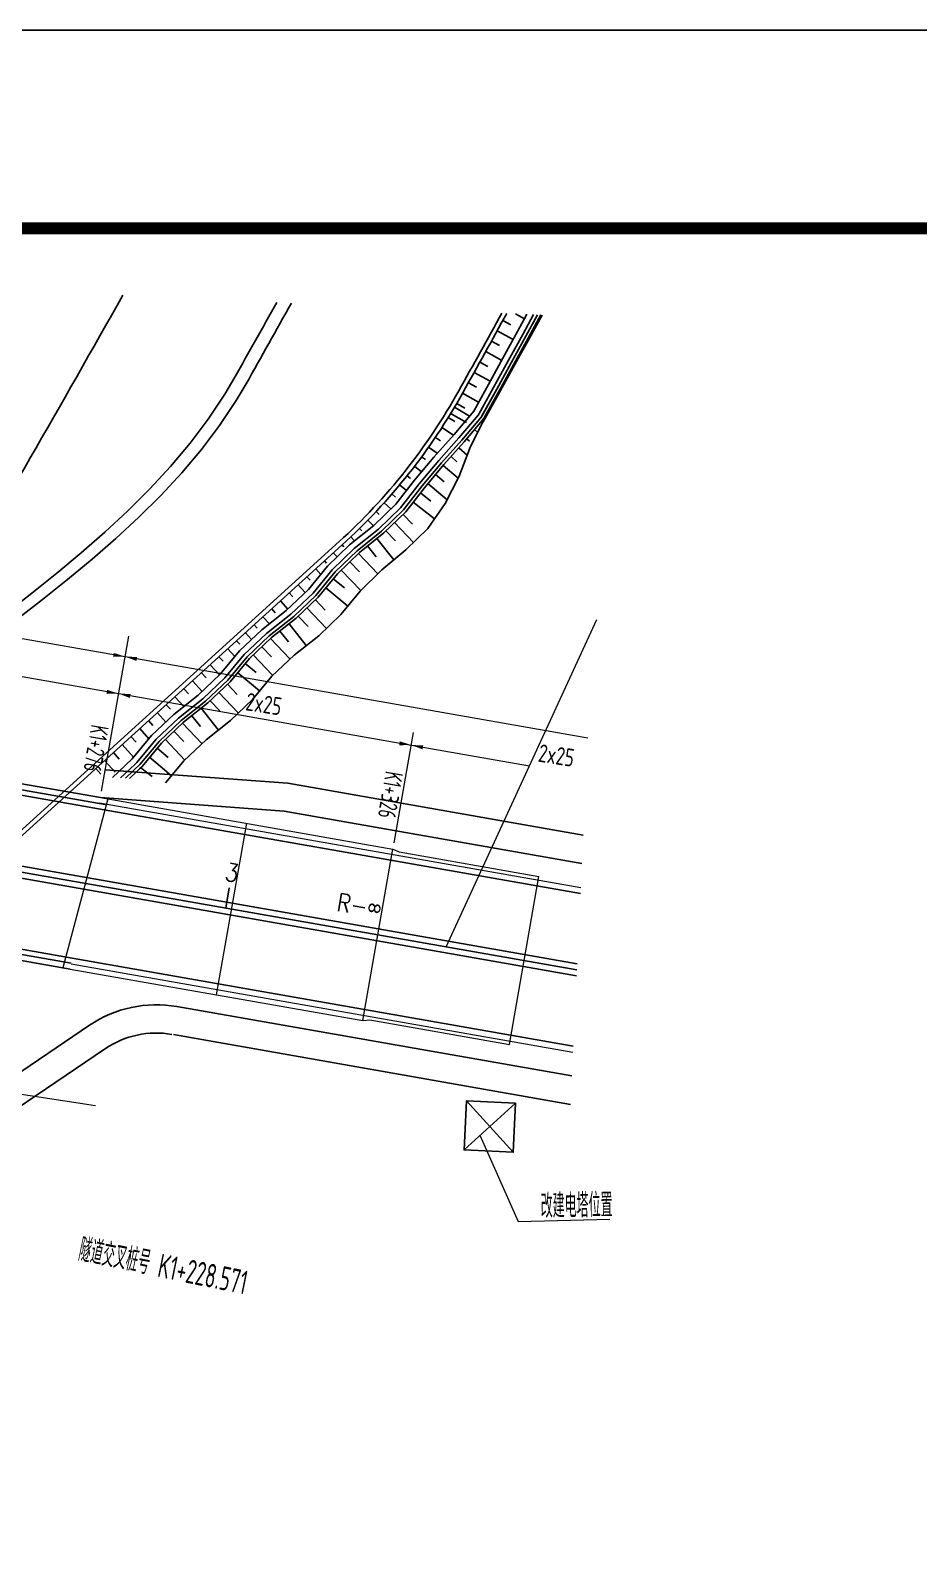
# Model space of a CAD drawing. Extents: x 45837 to 287007, y -98586 to 328021.
# Drawn here: x 75801 to 80286, y -46821 to -39186 of the extents above; entities that cross this region are included whole.
import ezdxf
from ezdxf.enums import TextEntityAlignment as Align

# ---------------------------------------------------------------- set-up
doc = ezdxf.new("R2010")
doc.units = 0
doc.header["$LTSCALE"] = 1000
doc.header["$MEASUREMENT"] = 0
for name, pattern in [('ACAD_ISO02W100', [15, 12, -3]), ('ACAD_ISO04W100', [30, 24, -3, 0, -3]), ('DASHED', [19.05, 12.7, -6.35])]:
    doc.linetypes.add(name, pattern=pattern)
for name, color, linetype in [('0-文字', 7, 'Continuous'), ('0-段落划分', 2, 'Continuous'), ('0新建线路', 7, 'Continuous'), ('canshu', 1, 'Continuous'), ('HIDE_B', 7, 'Continuous'), ('station', 6, 'Continuous'), ('WALL', 9, 'Continuous'), ('zhix', 5, 'ACAD_ISO04W100'), ('分隔带', 3, 'Continuous'), ('图框', 7, 'Continuous'), ('虚线', 11, 'ACAD_ISO02W100'), ('路基边线', 1, 'Continuous'), ('路面边线', 7, 'Continuous')]:
    doc.layers.add(name, color=color, linetype=linetype)
doc.layers.add('标注', color=4, linetype='Continuous', lineweight=15)
doc.layers.add('隧道', color=6, linetype='Continuous', lineweight=5)
doc.styles.add('GTF_XW', font='simplex1.shx', dxfattribs={"width": 0.7, "bigfont": 'hztxt.shx'})
doc.styles.get("Standard").update_dxf_attribs({"font": 'gbenor.shx', "bigfont": 'gbcbig.shx'})
doc.dimstyles.new('比例1000', dxfattribs={"dimtxt": 3, "dimasz": 2, "dimexe": 0.8, "dimexo": 0.8, "dimgap": 0.4, "dimtad": 1, "dimdsep": 46, "dimtxsty": 'Standard', "dimcen": 0.09, "dimclrd": 256, "dimclre": 256, "dimclrt": 256, "dimadec": 1, "dimazin": 0, "dimtfac": 1, "dimtix": 1, "dimtmove": 2, "dimatfit": 3, "dimfxl": 0, "dimtolj": 1, "dimtzin": 0, "dimarcsym": 0})

# ---------------------------------------------------------------- blocks, each defined once
blk = doc.blocks.new('*D246')
at = {"layer": 'Defpoints', "color": 0, "linetype": 'ByBlock'}
for p in [(-9952697.28, 2544027.01), (-9952744.26, 2543782.4), (-9952729.44, 2543774.39), (-9952734.17, 2543773.67), (-9952737.98, 2543707.31)]:
    blk.add_point(p, dxfattribs=at)
at = {"layer": '标注', "linetype": 'ByBlock', "lineweight": -2}
blk.add_arc((-9952729.44, 2543774.39), 4.78, 175.765, 238.601, dxfattribs=at)
at = {"layer": '标注', "linetype": 'ByBlock'}
for points in [[(-9952734.53, 2543774.84), (-9952733.89, 2543774.65), (-9952733.65, 2543776.67)], [(-9952731.82, 2543770.63), (-9952732.04, 2543770), (-9952730.04, 2543769.65)]]:
    blk.add_solid(points, dxfattribs=at)
at = {"layer": '标注', "linetype": 'ByBlock', "insert": (-9952732, 2543773.08), "char_height": 3, "attachment_point": 5, "rotation": 297.183}
blk.add_mtext('\\A1;111.1°', dxfattribs=at)
blk = doc.blocks.new('ac')
at = {"layer": '0-段落划分', "color": 2, "linetype": 'Continuous'}
for p, q in [((-9952821.144, 2543892.773), (-9952821.057, 2543892.952)), ((-9952819.345, 2543891.899), (-9952819.302, 2543891.986)), ((-9952822.608, 2543889.229), (-9952821.847, 2543890.78)), ((-9952819.596, 2543886.288), (-9952818.247, 2543889.031)), ((-9952817.546, 2543891.025), (-9952817.464, 2543891.194)), ((-9952815.747, 2543890.151), (-9952815.707, 2543890.232)), ((-9952813.948, 2543889.277), (-9952813.871, 2543889.433)), ((-9952821.391, 2543887.171), (-9952820.719, 2543888.538)), ((-9952817.801, 2543885.405), (-9952817.123, 2543886.781)), ((-9952816.008, 2543884.52), (-9952814.646, 2543887.281)), ((-9952812.152, 2543888.397), (-9952812.115, 2543888.473)), ((-9952810.356, 2543887.517), (-9952810.284, 2543887.665)), ((-9952808.562, 2543886.632), (-9952808.526, 2543886.705)), ((-9952814.214, 2543883.635), (-9952813.531, 2543885.017)), ((-9952812.422, 2543882.748), (-9952811.05, 2543885.519)), ((-9952808.838, 2543880.971), (-9952807.461, 2543883.744)), ((-9952806.77, 2543885.744), (-9952806.698, 2543885.889)), ((-9952804.978, 2543884.856), (-9952804.942, 2543884.929)), ((-9952804.61, 2543884.649), (-9952804.546, 2543884.763)), ((-9952802.803, 2543883.248), (-9952802.364, 2543883.826)), ((-9952810.63, 2543881.86), (-9952809.943, 2543883.247)), ((-9952807.047, 2543880.081), (-9952806.361, 2543881.462)), ((-9952806.399, 2543879.717), (-9952805.024, 2543882.303)), ((-9952805.257, 2543879.19), (-9952803.927, 2543881.857)), ((-9952801.21, 2543882.039), (-9952800.85, 2543882.513)), ((-9952799.644, 2543880.795), (-9952798.46, 2543882.252)), ((-9952804.643, 2543878.76), (-9952804.005, 2543879.903)), ((-9952802.905, 2543877.769), (-9952801.725, 2543879.792)), ((-9952798.092, 2543879.534), (-9952797.258, 2543880.559)), ((-9952796.536, 2543878.277), (-9952794.519, 2543880.918)), ((-9952794.947, 2543877.062), (-9952793.798, 2543878.568)), ((-9952793.358, 2543875.848), (-9952790.776, 2543879.227)), ((-9952801.188, 2543876.744), (-9952800.656, 2543877.616)), ((-9952799.492, 2543875.685), (-9952798.53, 2543877.193)), ((-9952791.743, 2543874.669), (-9952790.459, 2543876.497)), ((-9952790.107, 2543873.519), (-9952787.488, 2543877.247)), ((-9952797.817, 2543874.592), (-9952797.37, 2543875.262)), ((-9952796.164, 2543873.466), (-9952795.307, 2543874.698)), ((-9952787.999, 2543871.926), (-9952786.423, 2543873.603)), ((-9952786.541, 2543870.556), (-9952783.378, 2543873.923)), ((-9952794.533, 2543872.308), (-9952794.111, 2543872.889)), ((-9952792.926, 2543871.117), (-9952792.029, 2543872.304)), ((-9952791.343, 2543869.895), (-9952790.855, 2543870.515)), ((-9952789.785, 2543868.642), (-9952788.806, 2543869.835)), ((-9952785.084, 2543869.186), (-9952783.502, 2543870.87)), ((-9952783.726, 2543867.72), (-9952780.289, 2543870.759)), ((-9952788.251, 2543867.358), (-9952787.788, 2543867.9)), ((-9952786.744, 2543866.044), (-9952785.851, 2543867.047)), ((-9952782.401, 2543866.222), (-9952780.672, 2543867.75)), ((-9952781.061, 2543864.738), (-9952777.821, 2543868.164)), ((-9952785.262, 2543864.7), (-9952784.883, 2543865.11)), ((-9952783.808, 2543863.327), (-9952783.16, 2543864)), ((-9952779.608, 2543863.364), (-9952777.982, 2543865.083)), ((-9952778.155, 2543861.99), (-9952774.89, 2543865.441)), ((-9952775.012, 2543859.523), (-9952772.147, 2543863.386)), ((-9952782.382, 2543861.925), (-9952782.072, 2543862.234)), ((-9952782.382, 2543861.925), (-9952782.072, 2543862.234)), ((-9952780.969, 2543860.51), (-9952780.309, 2543861.168)), ((-9952776.618, 2543860.715), (-9952775.186, 2543862.645)), ((-9952779.556, 2543859.094), (-9952779.206, 2543859.444)), ((-9952778.143, 2543857.678), (-9952777.25, 2543858.57)), ((-9952772.946, 2543857.892), (-9952771.303, 2543859.612)), ((-9952771.5, 2543856.51), (-9952768.216, 2543859.947)), ((-9952776.731, 2543856.262), (-9952776.178, 2543856.814)), ((-9952775.318, 2543854.847), (-9952774.068, 2543856.093)), ((-9952770.054, 2543855.129), (-9952768.42, 2543856.839)), ((-9952768.709, 2543853.651), (-9952765.191, 2543856.699)), ((-9952773.905, 2543853.431), (-9952773.264, 2543854.071)), ((-9952772.492, 2543852.015), (-9952771.176, 2543853.329)), ((-9952767.399, 2543852.139), (-9952765.642, 2543853.663)), ((-9952766.074, 2543850.643), (-9952762.792, 2543854.054)), ((-9952771.08, 2543850.6), (-9952770.458, 2543851.22)), ((-9952764.632, 2543849.257), (-9952762.992, 2543850.961)), ((-9952763.191, 2543847.87), (-9952759.914, 2543851.278)), ((-9952769.667, 2543849.184), (-9952768.523, 2543850.325)), ((-9952768.254, 2543847.768), (-9952767.72, 2543848.301)), ((-9952761.664, 2543846.584), (-9952760.227, 2543848.493)), ((-9952760.066, 2543845.382), (-9952757.194, 2543849.201)), ((-9952766.842, 2543846.353), (-9952765.745, 2543847.447)), ((-9952765.429, 2543844.937), (-9952764.866, 2543845.498)), ((-9952758.037, 2543843.768), (-9952756.403, 2543845.479)), ((-9952756.591, 2543842.386), (-9952753.319, 2543845.809)), ((-9952764.016, 2543843.521), (-9952762.756, 2543844.779)), ((-9952762.603, 2543842.106), (-9952761.873, 2543842.835)), ((-9952761.191, 2543840.69), (-9952759.543, 2543842.333)), ((-9952755.145, 2543841.005), (-9952753.513, 2543842.714)), ((-9952753.794, 2543839.532), (-9952750.281, 2543842.601)), ((-9952759.778, 2543839.274), (-9952758.937, 2543840.113)), ((-9952758.365, 2543837.858), (-9952756.651, 2543839.569)), ((-9952752.479, 2543838.026), (-9952750.719, 2543839.562)), ((-9952751.149, 2543836.533), (-9952747.854, 2543839.96)), ((-9952756.952, 2543836.443), (-9952756.112, 2543837.281)), ((-9952755.54, 2543835.027), (-9952753.954, 2543836.61)), ((-9952749.707, 2543835.146), (-9952748.058, 2543836.861)), ((-9952748.266, 2543833.76), (-9952744.964, 2543837.192)), ((-9952754.127, 2543833.611), (-9952753.381, 2543834.356)), ((-9952752.714, 2543832.196), (-9952751.204, 2543833.703)), ((-9952746.742, 2543832.469), (-9952745.287, 2543834.385)), ((-9952745.15, 2543831.259), (-9952743.746, 2543833.106)), ((-9952751.302, 2543830.78), (-9952750.532, 2543831.548)), ((-9952749.889, 2543829.364), (-9952748.262, 2543830.988)), ((-9952748.476, 2543827.949), (-9952747.566, 2543828.857)), ((-9952747.063, 2543826.533), (-9952745.047, 2543828.544)), ((-9952745.651, 2543825.117), (-9952744.613, 2543826.153)), ((-9952744.238, 2543823.701), (-9952742.371, 2543825.564)), ((-9952742.825, 2543822.286), (-9952741.936, 2543823.174))]:
    blk.add_line(p, q, dxfattribs=at)
at = {"layer": '0-段落划分', "color": 2}
for p, q in [((-9952782.912, 2543861.396), (-9952712.133, 2543790.467)), ((-9952782.382, 2543861.925), (-9952711.602, 2543790.997))]:
    blk.add_line(p, q, dxfattribs=at)
at = {"layer": '0-段落划分', "color": 2, "linetype": 'Continuous', "flags": 128}
for points in [[(-9952785.835, 2543876.192), (-9952790.14, 2543878.94), (-9952794.865, 2543881.074), (-9952799.914, 2543882.728), (-9952804.14, 2543884.621, -0.0098328), (-9952804.162, 2543884.631), (-9952809.474, 2543887.266), (-9952814.048, 2543889.52), (-9952818.627, 2543891.764), (-9952822.608, 2543893.71)], [(-9952788.47, 2543872.369), (-9952792.641, 2543875.3), (-9952796.697, 2543878.399), (-9952800.666, 2543881.626), (-9952804.77, 2543884.742, 0.0473391), (-9952804.867, 2543884.801), (-9952809.547, 2543887.12), (-9952814.125, 2543889.364), (-9952818.712, 2543891.591), (-9952822.608, 2543893.485)], [(-9952788.754, 2543871.957), (-9952792.924, 2543874.888), (-9952796.979, 2543877.986), (-9952800.947, 2543881.213), (-9952805.032, 2543884.313, 0.0473411), (-9952805.128, 2543884.373), (-9952809.769, 2543886.672), (-9952814.346, 2543888.915), (-9952818.932, 2543891.142), (-9952822.608, 2543892.929)], [(-9952789.095, 2543871.463), (-9952793.263, 2543874.394), (-9952797.318, 2543877.491), (-9952801.286, 2543880.718), (-9952805.345, 2543883.799, 0.0473435), (-9952805.442, 2543883.859), (-9952810.035, 2543886.134), (-9952814.612, 2543888.377), (-9952819.197, 2543890.603), (-9952822.608, 2543892.262)]]:
    blk.add_lwpolyline(points, format="xyb", dxfattribs=at)
for points in [[(-9952805.201, 2543884.409), (-9952809.769, 2543886.672), (-9952814.346, 2543888.915), (-9952818.932, 2543891.142), (-9952822.608, 2543892.929)], [(-9952805.468, 2543883.871), (-9952810.035, 2543886.134), (-9952814.612, 2543888.377), (-9952819.197, 2543890.603), (-9952822.608, 2543892.262)], [(-9952805.913, 2543882.977), (-9952810.478, 2543885.239), (-9952815.054, 2543887.481), (-9952819.638, 2543889.706), (-9952822.608, 2543891.15)], [(-9952789.662, 2543870.64), (-9952793.83, 2543873.57), (-9952797.883, 2543876.666), (-9952801.849, 2543879.892), (-9952805.913, 2543882.977), (-9952805.913, 2543882.977)], [(-9952770.649, 2543862.279), (-9952774.751, 2543865.312), (-9952778.526, 2543868.819), (-9952782.048, 2543872.695), (-9952785.835, 2543876.192), (-9952785.835, 2543876.192)], [(-9952774.036, 2543857.43), (-9952778.126, 2543860.465), (-9952781.867, 2543864.004), (-9952785.34, 2543867.935), (-9952789.095, 2543871.463), (-9952789.095, 2543871.463)], [(-9952774.036, 2543857.43), (-9952778.126, 2543860.465), (-9952781.867, 2543864.004), (-9952785.34, 2543867.935), (-9952789.095, 2543871.463), (-9952789.095, 2543871.463)], [(-9952773.692, 2543857.922), (-9952777.783, 2543860.957), (-9952781.525, 2543864.497), (-9952784.999, 2543868.428), (-9952788.754, 2543871.957), (-9952788.754, 2543871.957)], [(-9952773.692, 2543857.922), (-9952777.783, 2543860.957), (-9952781.525, 2543864.497), (-9952784.999, 2543868.428), (-9952788.754, 2543871.957), (-9952788.754, 2543871.957)], [(-9952773.406, 2543858.332), (-9952777.498, 2543861.368), (-9952781.24, 2543864.907), (-9952784.714, 2543868.839), (-9952788.47, 2543872.369), (-9952788.47, 2543872.369)], [(-9952774.609, 2543856.61), (-9952778.698, 2543859.644), (-9952782.437, 2543863.182), (-9952785.909, 2543867.112), (-9952789.662, 2543870.64), (-9952789.662, 2543870.64)], [(-9952755.706, 2543848.081), (-9952759.778, 2543851.147), (-9952763.49, 2543854.727), (-9952766.923, 2543858.708), (-9952770.649, 2543862.279), (-9952770.649, 2543862.279)], [(-9952758.467, 2543844.179), (-9952762.535, 2543847.24), (-9952766.246, 2543850.808), (-9952769.682, 2543854.773), (-9952773.406, 2543858.332), (-9952773.406, 2543858.332)], [(-9952759.681, 2543842.465), (-9952763.746, 2543845.524), (-9952767.454, 2543849.091), (-9952770.887, 2543853.053), (-9952774.609, 2543856.61), (-9952774.609, 2543856.61)], [(-9952759.103, 2543843.281), (-9952763.169, 2543846.341), (-9952766.878, 2543849.909), (-9952770.313, 2543853.872), (-9952774.036, 2543857.43), (-9952774.036, 2543857.43)], [(-9952759.103, 2543843.281), (-9952763.169, 2543846.341), (-9952766.878, 2543849.909), (-9952770.313, 2543853.872), (-9952774.036, 2543857.43), (-9952774.036, 2543857.43)], [(-9952758.756, 2543843.771), (-9952762.823, 2543846.831), (-9952766.533, 2543850.399), (-9952769.969, 2543854.363), (-9952773.692, 2543857.922), (-9952773.692, 2543857.922)], [(-9952758.756, 2543843.771), (-9952762.823, 2543846.831), (-9952766.533, 2543850.399), (-9952769.969, 2543854.363), (-9952773.692, 2543857.922), (-9952773.692, 2543857.922)], [(-9952743.818, 2543836.29), (-9952744.807, 2543837.042), (-9952748.523, 2543840.601), (-9952751.977, 2543844.532), (-9952755.706, 2543848.081), (-9952755.706, 2543848.081)], [(-9952744.199, 2543829.155), (-9952748.246, 2543832.231), (-9952751.949, 2543835.792), (-9952755.387, 2543839.73), (-9952759.103, 2543843.281), (-9952759.103, 2543843.281)], [(-9952744.199, 2543829.155), (-9952748.246, 2543832.231), (-9952751.949, 2543835.792), (-9952755.387, 2543839.73), (-9952759.103, 2543843.281), (-9952759.103, 2543843.281)], [(-9952743.85, 2543829.642), (-9952747.897, 2543832.72), (-9952751.601, 2543836.281), (-9952755.039, 2543840.219), (-9952758.756, 2543843.771), (-9952758.756, 2543843.771)], [(-9952743.85, 2543829.642), (-9952747.897, 2543832.72), (-9952751.601, 2543836.281), (-9952755.039, 2543840.219), (-9952758.756, 2543843.771), (-9952758.756, 2543843.771)], [(-9952743.558, 2543830.048), (-9952747.607, 2543833.126), (-9952751.311, 2543836.688), (-9952754.75, 2543840.627), (-9952758.467, 2543844.179), (-9952758.467, 2543844.179)], [(-9952744.782, 2543828.342), (-9952748.828, 2543831.418), (-9952752.529, 2543834.978), (-9952755.966, 2543838.915), (-9952759.681, 2543842.465), (-9952759.681, 2543842.465)], [(-9952742.476, 2543826.139), (-9952744.782, 2543828.342), (-9952744.782, 2543828.342)], [(-9952742.476, 2543826.139), (-9952744.782, 2543828.342), (-9952744.782, 2543828.342)], [(-9952742.778, 2543827.797), (-9952744.199, 2543829.155), (-9952744.199, 2543829.155)], [(-9952742.778, 2543827.797), (-9952744.199, 2543829.155), (-9952744.199, 2543829.155)], [(-9952742.96, 2543828.792), (-9952743.85, 2543829.642), (-9952743.85, 2543829.642)], [(-9952742.96, 2543828.792), (-9952743.85, 2543829.642), (-9952743.85, 2543829.642)], [(-9952743.111, 2543829.621), (-9952743.558, 2543830.048), (-9952743.558, 2543830.048)]]:
    blk.add_lwpolyline(points, dxfattribs=at)
at = {"layer": '0-段落划分', "color": 2, "linetype": 'DASHED', "lineweight": -3, "ltscale": 0.1, "flags": 128}
for points in [[(-9952715.404, 2543756.555), (-9952719.692, 2543759.106), (-9952723.834, 2543761.923), (-9952727.845, 2543764.983), (-9952731.739, 2543768.263), (-9952735.531, 2543771.738), (-9952739.235, 2543775.386), (-9952742.864, 2543779.182), (-9952746.432, 2543783.102), (-9952749.952, 2543787.123), (-9952753.439, 2543791.221), (-9952756.904, 2543795.371), (-9952760.362, 2543799.549), (-9952763.825, 2543803.731), (-9952767.307, 2543807.893), (-9952770.818, 2543812.01), (-9952774.373, 2543816.058), (-9952777.984, 2543820.012), (-9952781.662, 2543823.848), (-9952785.42, 2543827.54), (-9952789.269, 2543831.064), (-9952793.222, 2543834.396), (-9952797.289, 2543837.509), (-9952801.483, 2543840.38), (-9952805.814, 2543842.982), (-9952808.708, 2543844.518)], [(-9952716.298, 2543754.935), (-9952720.584, 2543757.483), (-9952724.726, 2543760.295), (-9952728.738, 2543763.347), (-9952732.635, 2543766.616), (-9952736.431, 2543770.079), (-9952740.139, 2543773.712), (-9952743.773, 2543777.492), (-9952747.346, 2543781.395), (-9952750.873, 2543785.398), (-9952754.367, 2543789.476), (-9952757.839, 2543793.606), (-9952761.304, 2543797.764), (-9952764.775, 2543801.926), (-9952768.263, 2543806.068), (-9952771.781, 2543810.165), (-9952775.343, 2543814.194), (-9952778.959, 2543818.13), (-9952782.642, 2543821.948), (-9952786.404, 2543825.625), (-9952790.257, 2543829.135), (-9952794.212, 2543832.454), (-9952798.281, 2543835.558), (-9952802.474, 2543838.421), (-9952806.804, 2543841.019), (-9952809.696, 2543842.553)]]:
    blk.add_lwpolyline(points, dxfattribs=at)
at = {"layer": '0-段落划分', "color": 2}
for centre, radius, start, end in [((-9954257.807, 2540962.971), 3257.95, 63.593773, 63.862809), ((-9954257.807, 2540962.971), 3257.2, 63.593773, 63.856335), ((-9952853.697, 2543790.759), 100, 44.93977, 63.59377), ((-9952853.697, 2543790.759), 100.75, 44.93977, 63.59377)]:
    blk.add_arc(centre, radius, start, end, dxfattribs=at)
at = {"layer": '0-段落划分', "color": 2, "linetype": 'DASHED', "lineweight": -3, "ltscale": 0.1}
for radius, end in [(3225.4, 63.578731), (3223.2, 63.559299)]:
    blk.add_arc((-9954257.807, 2540962.971), radius, 63.302675, end, dxfattribs=at)
at = {"layer": '0-段落划分', "color": 3, "linetype": 'ACAD_ISO04W100'}
blk.add_arc((-9954257.807, 2540962.971), 3200, 61.095892, 63.352541, dxfattribs=at)
at = {"layer": '0新建线路', "color": 5}
for points in [[(-9952689.924, 2543895.506), (-9952681.66, 2543887.242)], [(-9952681.66, 2543895.506), (-9952689.924, 2543887.242)]]:
    blk.add_lwpolyline(points, dxfattribs=at)
blk.add_lwpolyline([(-9952689.924, 2543895.506), (-9952681.66, 2543895.506), (-9952681.66, 2543887.242), (-9952689.924, 2543887.242)], close=True, dxfattribs=at)
at = {"layer": 'station', "color": 0}
blk.add_line((-9952720.419, 2543845.25), (-9952723.82, 2543845.683), dxfattribs=at)
at = {"layer": 'zhix', "flags": 128}
blk.add_lwpolyline([(-9952742.366, 2543616.243, -0.0213982), (-9952743.566, 2543637.598), (-9952743.578, 2543638.598), (-9952743.585, 2543639.598), (-9952743.589, 2543640.598), (-9952743.589, 2543641.598), (-9952743.585, 2543642.598), (-9952743.577, 2543643.598), (-9952743.565, 2543644.598), (-9952743.55, 2543645.598), (-9952743.532, 2543646.598), (-9952743.51, 2543647.597), (-9952743.484, 2543648.597), (-9952743.455, 2543649.597), (-9952743.423, 2543650.596), (-9952743.388, 2543651.596), (-9952743.349, 2543652.595), (-9952743.307, 2543653.594), (-9952743.263, 2543654.593), (-9952743.215, 2543655.592), (-9952743.164, 2543656.59), (-9952743.11, 2543657.589), (-9952743.054, 2543658.587), (-9952742.994, 2543659.586), (-9952742.932, 2543660.584), (-9952742.867, 2543661.582), (-9952742.8, 2543662.579), (-9952742.73, 2543663.577), (-9952742.657, 2543664.574), (-9952742.583, 2543665.571), (-9952742.505, 2543666.568), (-9952742.425, 2543667.565), (-9952742.344, 2543668.562), (-9952742.259, 2543669.558), (-9952742.173, 2543670.555), (-9952742.085, 2543671.551), (-9952741.994, 2543672.547), (-9952741.902, 2543673.542), (-9952741.807, 2543674.538), (-9952741.711, 2543675.533), (-9952741.613, 2543676.528), (-9952741.513, 2543677.523), (-9952741.411, 2543678.518), (-9952741.308, 2543679.513), (-9952741.203, 2543680.507), (-9952741.097, 2543681.502), (-9952740.989, 2543682.496), (-9952740.88, 2543683.49), (-9952740.769, 2543684.484), (-9952740.657, 2543685.477), (-9952740.544, 2543686.471), (-9952740.43, 2543687.464), (-9952740.314, 2543688.458), (-9952740.198, 2543689.451), (-9952740.08, 2543690.444), (-9952739.961, 2543691.437), (-9952739.842, 2543692.43), (-9952739.722, 2543693.423), (-9952739.601, 2543694.415), (-9952739.479, 2543695.408), (-9952739.356, 2543696.4), (-9952739.233, 2543697.393), (-9952739.109, 2543698.385), (-9952738.985, 2543699.377), (-9952738.86, 2543700.369), (-9952738.735, 2543701.361), (-9952738.61, 2543702.354), (-9952738.484, 2543703.346), (-9952738.358, 2543704.338), (-9952738.232, 2543705.33), (-9952738.106, 2543706.322), (-9952737.98, 2543707.314), (-9952712.843, 2543904.761)], format="xyb", dxfattribs=at)
at = {"layer": '分隔带'}
for p, q in [((-9952703.474, 2543837.807), (-9952694.95, 2543904.761)), ((-9952737.983, 2543823.292), (-9952737.159, 2543854.307)), ((-9952662.477, 2543773.659), (-9952699.643, 2543823.293))]:
    blk.add_line(p, q, dxfattribs=at)
at = {"layer": '分隔带', "flags": 128}
for points in [[(-9952738.972, 2543707.44), (-9952713.851, 2543904.761)], [(-9952736.988, 2543707.187), (-9952711.835, 2543904.761)], [(-9952737.159, 2543854.307), (-9952730.736, 2543904.761)]]:
    blk.add_lwpolyline(points, dxfattribs=at)
at = {"layer": '分隔带'}
blk.add_arc((-9952683.634, 2543835.281), 20, 172.74486, 216.82542, dxfattribs=at)
at = {"layer": '标注', "linetype": 'ByBlock'}
for p, q in [((-9952670.075, 2543896.876), (-9952671.165, 2543912.298)), ((-9952761.764, 2543827.328), (-9952751.906, 2543904.761)), ((-9952684.25, 2543889.762), (-9952670.075, 2543896.876)), ((-9952749.176, 2543876.129), (-9952746.751, 2543895.18)), ((-9952755.491, 2543826.529), (-9952749.176, 2543876.129)), ((-9952732.743, 2543873.029), (-9952751.441, 2543875.409)), ((-9952776.034, 2543715.232), (-9952761.764, 2543827.328)), ((-9952769.382, 2543717.41), (-9952755.491, 2543826.529)), ((-9952739.057, 2543823.429), (-9952765.33, 2543826.774)), ((-9952686.157, 2543824.91), (-9952701.901, 2543671.31))]:
    blk.add_line(p, q, dxfattribs=at)
at = {"layer": '标注'}
for points in [[(-9952749.315, 2543877.164), (-9952748.657, 2543877.059), (-9952749.303, 2543875.137)], [(-9952749.823, 2543873.177), (-9952749.159, 2543873.114), (-9952749.303, 2543875.137)], [(-9952761.903, 2543828.363), (-9952761.244, 2543828.258), (-9952761.89, 2543826.336)], [(-9952762.41, 2543824.376), (-9952761.746, 2543824.313), (-9952761.89, 2543826.336)], [(-9952756.137, 2543823.577), (-9952755.473, 2543823.515), (-9952755.617, 2543825.537)], [(-9952755.629, 2543827.565), (-9952754.971, 2543827.459), (-9952755.617, 2543825.537)]]:
    blk.add_solid(points, dxfattribs=at)
at = {"layer": '虚线'}
for p, q in [((-9952752.127, 2543712.189), (-9952737.983, 2543823.292)), ((-9952723.062, 2543708.489), (-9952708.918, 2543819.592))]:
    blk.add_line(p, q, dxfattribs=at)
at = {"layer": '虚线', "flags": 128}
for points in [[(-9952751.135, 2543712.063), (-9952736.865, 2543824.158)], [(-9952750.242, 2543711.949), (-9952735.972, 2543824.044)], [(-9952724.947, 2543708.729), (-9952710.802, 2543819.832)], [(-9952724.054, 2543708.615), (-9952709.91, 2543819.718)]]:
    blk.add_lwpolyline(points, dxfattribs=at)
at = {"layer": '路基边线'}
for p, q in [((-9952698.729, 2543837.464), (-9952690.161, 2543904.761)), ((-9952742.695, 2543823.892), (-9952741.899, 2543854.69)), ((-9952658.675, 2543776.506), (-9952695.841, 2543826.141))]:
    blk.add_line(p, q, dxfattribs=at)
at = {"layer": '路基边线', "color": 2}
for p, q in [((-9952743.818, 2543836.29), (-9952740.99, 2543834.142)), ((-9952743.746, 2543833.106), (-9952742.238, 2543835.09)), ((-9952743.334, 2543829.835), (-9952741.918, 2543831.83)), ((-9952743.111, 2543829.621), (-9952742.674, 2543829.204)), ((-9952742.96, 2543828.792), (-9952742.752, 2543828.594)), ((-9952742.778, 2543827.797), (-9952741.466, 2543826.543)), ((-9952742.752, 2543828.594), (-9952741.458, 2543827.357)), ((-9952742.674, 2543829.204), (-9952741.451, 2543828.035)), ((-9952742.476, 2543826.139), (-9952741.48, 2543825.187))]:
    blk.add_line(p, q, dxfattribs=at)
at = {"layer": '路基边线', "flags": 128}
blk.add_lwpolyline([(-9952741.899, 2543854.69), (-9952735.525, 2543904.761)], dxfattribs=at)
at = {"layer": '路基边线'}
blk.add_arc((-9952683.634, 2543835.281), 15.25, 172.74486, 216.82542, dxfattribs=at)
at = {"layer": '路面边线', "flags": 128}
for points in [[(-9952735.972, 2543824.044), (-9952725.696, 2543904.761)], [(-9952710.802, 2543819.832), (-9952699.99, 2543904.761)]]:
    blk.add_lwpolyline(points, dxfattribs=at)
at = {"layer": '隧道', "color": 7}
blk.add_line((-9952715.661, 2543882.623), (-9952771.857, 2543905.32), dxfattribs=at)
at = {"layer": '隧道'}
for p, q in [((-9952699.744, 2543894.029), (-9952728.214, 2543897.654)), ((-9952731.669, 2543872.892), (-9952731.23, 2543873.964)), ((-9952702.603, 2543869.192), (-9952731.669, 2543872.892)), ((-9952702.603, 2543869.192), (-9952702.755, 2543870.371)), ((-9952705.76, 2543844.392), (-9952734.826, 2543848.092)), ((-9952737.821, 2543824.564), (-9952709.079, 2543818.32))]:
    blk.add_line(p, q, dxfattribs=at)
at = {"layer": '隧道', "flags": 128}
for points in [[(-9952737.09, 2543823.178), (-9952726.704, 2543904.761)], [(-9952709.81, 2543819.706), (-9952698.982, 2543904.761)], [(-9952731.23, 2543873.964), (-9952728.214, 2543897.654)], [(-9952702.755, 2543870.371), (-9952699.744, 2543894.029)], [(-9952737.983, 2543823.292), (-9952731.669, 2543872.892)], [(-9952708.918, 2543819.592), (-9952702.603, 2543869.192)]]:
    blk.add_lwpolyline(points, dxfattribs=at)
at = {"layer": '0-文字', "ltscale": 1000, "width": 0.7}
blk.add_text('改建电塔位置', height=4, rotation=93.55634, dxfattribs=at).set_placement((-9952673.591, 2543912.631), align=Align.MIDDLE_RIGHT)
at = {"layer": 'canshu', "color": 0, "style": 'GTF_XW', "width": 0.85}
blk.add_text('R-∞', height=3, rotation=82.74486, dxfattribs=at).set_placement((-9952721.881, 2543867.701), align=Align.MIDDLE)
at = {"layer": 'station', "color": 0, "style": 'GTF_XW', "width": 0.85}
blk.add_text('3', height=3, rotation=82.74486, dxfattribs=at).set_placement((-9952724.954, 2543845.827), align=Align.CENTER)
at = {"layer": '标注', "color": 7}
for s, rotation, width, p in [('2x25', 83.94285, 0.85, (-9952747.523, 2543896.474)), ('K1+326', 352.7872, 0.75, (-9952744.828, 2543871.051, -2.617)), ('2x25', 83.94285, 0.85, (-9952753.837, 2543846.874)), ('K1+276', 352.7872, 0.75, (-9952750.304, 2543821.191, -2.617))]:
    blk.add_text(s, height=3, rotation=rotation, dxfattribs=dict(at, width=width)).set_placement(p)
at = {"layer": '隧道', "color": 7, "width": 0.7}
blk.add_text('隧道交叉桩号 K1+228.571', height=4, rotation=81.20801, dxfattribs=at).set_placement((-9952657.569, 2543851.814), align=Align.MIDDLE_RIGHT)
at = {"layer": '标注', "linetype": 'ByBlock'}
dim = blk.add_angular_dim_2l(base=(-9952734.167, 2543773.673), line1=((-9952737.98, 2543707.314), (-9952697.281, 2544027.005)), line2=((-9952744.261, 2543782.399), (-9952729.44, 2543774.393)), dimstyle='比例1000', override={"dimdec": 1, "dimazin": 2}, dxfattribs=at)
dim.commit()
dim.dimension.update_dxf_attribs({"geometry": '*D246', "text_midpoint": (-9952732.003, 2543773.076)})
blk = doc.blocks.new('zx')
at = {"layer": '标注', "linetype": 'ByBlock', "xscale": 29.99999999999998, "yscale": 29.99999999999998, "zscale": 29.99999999999998, "rotation": 267.2929497497675}
blk.add_blockref('ac', (-90141045.2, -294670498.8), dxfattribs=at)

msp = doc.modelspace()

# ---------------------------------------------------------------- linework, layer by layer
at = {"layer": 'HIDE_B', "flags": 128}
msp.add_lwpolyline([(48837, -66886.1), (48837, -66886.1), (48837, -66886.1), (48837, -40186.1), (48837, -40186.1), (48837, -40186.1), (86837, -40186.1), (86837, -40186.1), (86837, -40186.1), (86837, -40186.1), (86837, -40186.1), (86837, -40186.1), (86837, -66886.1), (86837, -66886.1), (48837, -66886.1)], close=True, dxfattribs=at)
at = {"layer": 'WALL', "color": 0}
msp.add_line((45837, -39186.1), (87887, -39186.1), dxfattribs=at)
at = {"layer": '图框', "linetype": 'Continuous'}
msp.add_lwpolyline([(87837, -39186.1), (45837, -39186.1)], dxfattribs=at)
at = {"layer": '图框', "linetype": 'Continuous', "const_width": 60}
msp.add_lwpolyline([(86837, -40186.1), (48837, -40186.1), (48837, -67886.1), (86837, -67886.1), (86837, -40186.1)], dxfattribs=at)

# ---------------------------------------------------------------- block references
msp.add_blockref('zx', (-114181.7, -17209.2))

doc.saveas('drawing.dxf')
